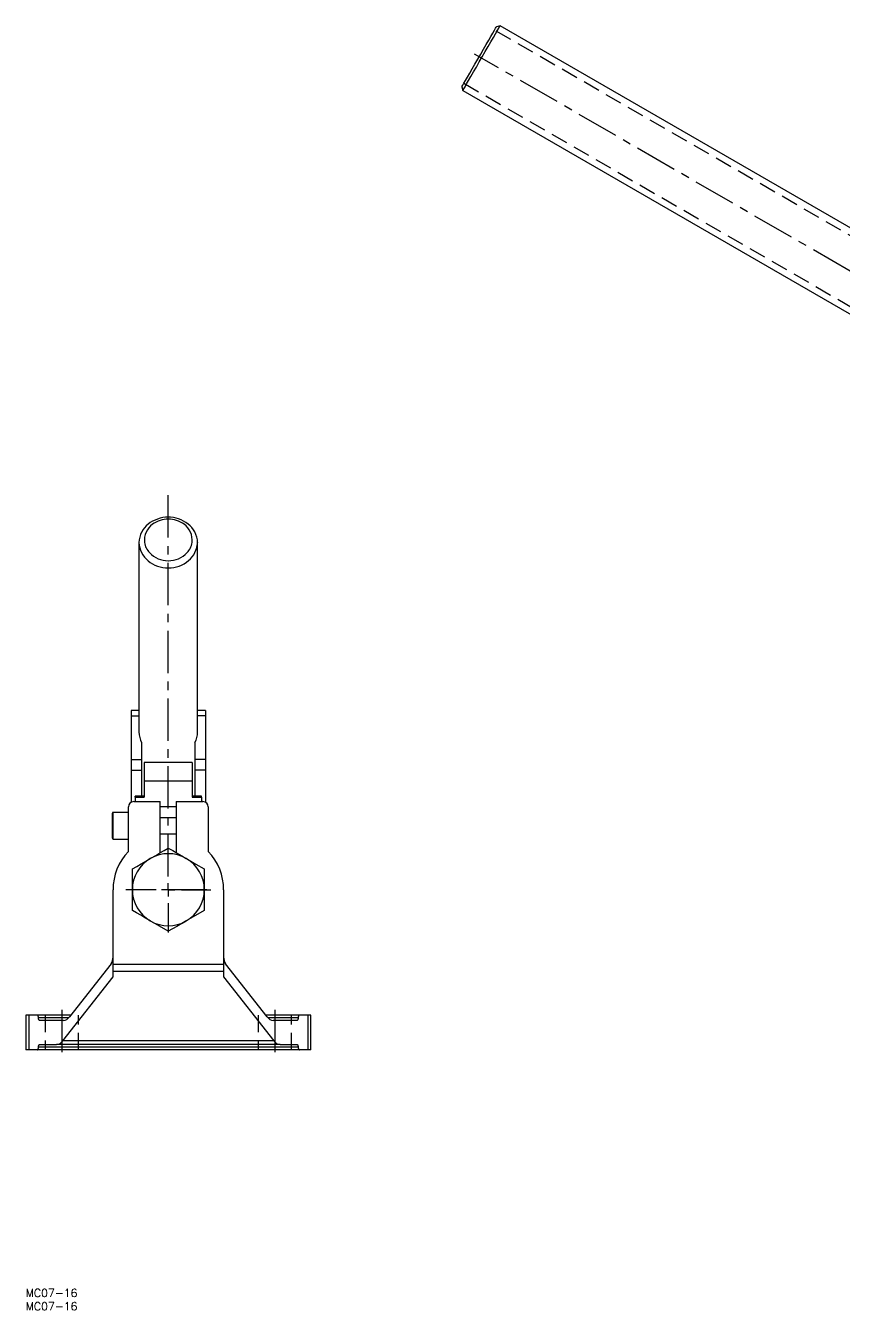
# Model space of a CAD drawing. Extents: x 0 to 824, y -8 to 599.
# Drawn here: x 0 to 307, y -8 to 473.5 of the extents above; entities that cross this region are included whole.
import ezdxf

# ---------------------------------------------------------------- set-up
doc = ezdxf.new("R2010")
doc.units = 0
doc.header["$LTSCALE"] = 0.5
doc.linetypes.add('CENTER', pattern=[50.8, 31.75, -6.35, 6.35, -6.35])
doc.linetypes.add('DASHED', pattern=[19.05, 12.7, -6.35])
for name, color, linetype in [('MSM_CENTER', 1, 'CENTER'), ('MSM_CONTINUOUS', 7, 'CONTINUOUS'), ('MSM_DASHED', 4, 'DASHED'), ('MSM_PART_NUMBER', 7, 'CONTINUOUS')]:
    doc.layers.add(name, color=color, linetype=linetype)
doc.styles.get("Standard").update_dxf_attribs({"font": 'txt.shx', "height": 3, "bigfont": 'bigfont.shx'})

msp = doc.modelspace()

# ---------------------------------------------------------------- linework, layer by layer
at = {"layer": 'MSM_CENTER'}
for p, q in [((661.21, 178.33), (168.37, 462.87)), ((53.5, 154.65), (53.5, 297.73)), ((48.5, 149.65), (37.5, 149.65)), ((68, 149.65), (41.5, 149.65)), ((53.5, 149.65), (51, 149.65)), ((53.5, 149.65), (53.5, 152.15)), ((53.5, 149.65), (53.5, 147.15)), ((53.5, 149.65), (56, 149.65)), ((58.5, 149.65), (69.5, 149.65)), ((53.5, 144.65), (53.5, 133.65)), ((13.5, 104.65), (13.5, 87.65)), ((93.5, 104.65), (93.5, 87.65))]:
    msp.add_line(p, q, dxfattribs=at)
at = {"layer": 'MSM_CONTINUOUS'}
for p, q in [((175.82, 471.78), (176.25, 472.52)), ((176.25, 472.52), (176.51, 472.98)), ((176.51, 472.98), (176.6, 473.13)), ((177.97, 473.5), (176.6, 473.13)), ((176.6, 473.13), (176.6, 473.13)), ((176.88, 471.62), (177.4, 472.53)), ((177.4, 472.53), (177.76, 473.15)), ((177.76, 473.15), (177.94, 473.46)), ((177.94, 473.46), (177.97, 473.5)), ((479.34, 299.5), (177.97, 473.5)), ((172.71, 466.4), (173.65, 468.03)), ((173.45, 465.67), (174.47, 467.44)), ((173.65, 468.03), (174.5, 469.5)), ((174.47, 467.44), (175.39, 469.04)), ((174.5, 469.5), (175.23, 470.76)), ((175.23, 470.76), (175.82, 471.78)), ((175.39, 469.04), (176.2, 470.45)), ((176.2, 470.45), (176.88, 471.62)), ((169.56, 460.95), (170.64, 462.8)), ((170.64, 462.8), (171.69, 464.64)), ((171.25, 461.86), (172.37, 463.8)), ((171.69, 464.64), (172.71, 466.4)), ((172.37, 463.8), (173.45, 465.67)), ((167.49, 457.35), (168.5, 459.11)), ((167.96, 456.18), (169.02, 458)), ((168.5, 459.11), (169.56, 460.95)), ((169.02, 458), (170.12, 459.91)), ((170.12, 459.91), (171.25, 461.86)), ((164.38, 451.97), (164.97, 452.99)), ((164.97, 452.99), (165.7, 454.25)), ((165.37, 451.68), (166.12, 452.98)), ((165.7, 454.25), (166.54, 455.72)), ((166.12, 452.98), (166.99, 454.49)), ((166.54, 455.72), (167.49, 457.35)), ((166.99, 454.49), (167.96, 456.18)), ((163.6, 450.62), (163.69, 450.77)), ((163.6, 450.62), (163.97, 449.25)), ((163.69, 450.77), (163.95, 451.23)), ((163.95, 451.23), (164.38, 451.97)), ((163.97, 449.25), (164.06, 449.41)), ((163.97, 449.25), (465.34, 275.25)), ((164.06, 449.41), (164.33, 449.87)), ((164.33, 449.87), (164.77, 450.64)), ((164.77, 450.64), (165.37, 451.68)), ((42.5, 279.77), (42.5, 208.77)), ((64.5, 208.77), (64.5, 279.77)), ((42.5, 216.84), (39.5, 216.84)), ((39.5, 216.84), (39.5, 214.84)), ((67.5, 216.84), (64.5, 216.84)), ((67.5, 216.84), (67.5, 214.84)), ((39.5, 214.84), (39.5, 198.51)), ((39.5, 214.84), (42.5, 214.84)), ((67.5, 214.84), (64.5, 214.84)), ((67.5, 214.84), (67.5, 198.51)), ((43.5, 204.81), (43.5, 198.51)), ((63.5, 204.81), (63.5, 198.51)), ((39.5, 198.51), (43.5, 198.51)), ((39.5, 198.51), (39.5, 194.51)), ((43.5, 198.51), (43.5, 194.51)), ((67.5, 198.51), (63.5, 198.51)), ((63.5, 198.51), (63.5, 194.51)), ((67.5, 198.51), (67.5, 194.51)), ((39.5, 194.51), (43.5, 194.51)), ((39.5, 194.51), (39.5, 182.38)), ((43.5, 194.51), (43.5, 184.74)), ((62.5, 197.33), (44.5, 197.33)), ((44.5, 197.33), (44.5, 190.37)), ((62.5, 197.33), (62.5, 190.37)), ((67.5, 194.51), (63.5, 194.51)), ((63.5, 194.51), (63.5, 184.74)), ((67.5, 194.51), (67.5, 182.38)), ((44.5, 190.37), (44.5, 184.32)), ((62.5, 190.37), (44.5, 190.37)), ((62.5, 190.37), (62.5, 184.32)), ((44.5, 184.74), (41, 184.74)), ((41, 184.32), (41, 184.74)), ((41, 184.32), (44.5, 184.32)), ((41, 184.32), (41, 182.65)), ((66, 184.74), (62.5, 184.74)), ((62.5, 184.32), (66, 184.32)), ((66, 184.32), (66, 184.74)), ((66, 184.32), (66, 182.65)), ((32.5, 173.65), (32.5, 178.35)), ((38.5, 178.65), (32.8, 178.65)), ((32.8, 173.65), (32.8, 178.65)), ((38.5, 163.99), (38.5, 180.65)), ((40.5, 182.65), (50.5, 182.65)), ((50.5, 163.51), (50.5, 182.65)), ((56.5, 180.7), (50.5, 180.7)), ((56.5, 182.65), (66.5, 182.65)), ((56.5, 182.65), (56.5, 163.51)), ((68.5, 180.65), (68.5, 163.99)), ((32.5, 168.95), (32.5, 173.65)), ((32.8, 168.65), (32.8, 173.65)), ((56.5, 176.65), (50.5, 176.65)), ((32.8, 168.65), (38.5, 168.65)), ((50.5, 170.65), (56.5, 170.65)), ((50.37, 163.43), (51.94, 164.34)), ((51.94, 164.34), (53.5, 165.24)), ((53.5, 165.24), (55.14, 164.29)), ((55.14, 164.29), (56.81, 163.33)), ((41.64, 158.39), (43.31, 159.35)), ((43.31, 159.35), (45.02, 160.34)), ((45.02, 160.34), (46.75, 161.34)), ((46.75, 161.34), (47.23, 161.62)), ((47.23, 161.62), (48.8, 162.53)), ((48.8, 162.53), (50.37, 163.43)), ((56.81, 163.33), (58.52, 162.34)), ((58.52, 162.34), (60.25, 161.34)), ((60.25, 161.34), (60.73, 161.06)), ((60.73, 161.06), (63.87, 159.25)), ((63.87, 159.25), (67, 157.44)), ((40, 157.44), (41.64, 158.39)), ((40, 149.65), (40, 157.44)), ((67, 157.44), (67, 149.65)), ((32.75, 121.59), (32.75, 149.65)), ((40, 141.86), (40, 149.65)), ((67, 149.65), (67, 141.86)), ((74.25, 149.65), (74.25, 121.59)), ((41.56, 140.96), (40, 141.86)), ((43.13, 140.05), (41.56, 140.96)), ((44.7, 139.14), (43.13, 140.05)), ((63.69, 139.95), (60.25, 137.96)), ((67, 141.86), (63.69, 139.95)), ((46.27, 138.24), (44.7, 139.14)), ((46.75, 137.96), (46.27, 138.24)), ((50.19, 135.97), (46.75, 137.96)), ((53.5, 134.06), (50.19, 135.97)), ((56.63, 135.87), (53.5, 134.06)), ((59.77, 137.68), (56.63, 135.87)), ((60.25, 137.96), (59.77, 137.68)), ((32.07, 121.88), (16.41, 101.99)), ((32.75, 118.99), (32.75, 121.59)), ((74.25, 121.59), (32.75, 121.59)), ((74.25, 121.59), (74.25, 118.99)), ((90.59, 101.99), (74.93, 121.88)), ((13.88, 92.99), (32.75, 116.97)), ((74.25, 118.99), (32.75, 118.99)), ((32.75, 116.97), (32.75, 118.99)), ((74.25, 118.99), (74.25, 116.97)), ((74.25, 116.97), (93.12, 92.99)), ((0, 102.65), (0, 89.65)), ((1.21, 102.65), (0, 102.65)), ((1.21, 102.65), (1.21, 89.65)), ((4.35, 102.65), (1.21, 102.65)), ((16.93, 102.65), (4.35, 102.65)), ((4.43, 102.64), (4.35, 102.65)), ((4.51, 102.59), (4.43, 102.64)), ((4.58, 102.52), (4.51, 102.59)), ((4.64, 102.42), (4.58, 102.52)), ((4.7, 102.29), (4.64, 102.42)), ((4.74, 102.15), (4.7, 102.29)), ((4.78, 101.99), (4.74, 102.15)), ((4.8, 101.82), (4.78, 101.99)), ((4.81, 101.65), (4.8, 101.82)), ((16.12, 101.65), (4.81, 101.65)), ((4.81, 101.48), (4.81, 101.65)), ((4.83, 101.31), (4.81, 101.48)), ((4.87, 101.15), (4.83, 101.31)), ((4.91, 101.01), (4.87, 101.15)), ((102.65, 102.65), (90.07, 102.65)), ((102.19, 101.65), (90.88, 101.65)), ((102.13, 101.15), (102.09, 101.01)), ((102.17, 101.31), (102.13, 101.15)), ((102.19, 101.48), (102.17, 101.31)), ((102.2, 101.82), (102.19, 101.65)), ((102.19, 101.65), (102.19, 101.48)), ((102.22, 101.99), (102.2, 101.82)), ((102.26, 102.15), (102.22, 101.99)), ((102.3, 102.29), (102.26, 102.15)), ((102.36, 102.42), (102.3, 102.29)), ((102.42, 102.52), (102.36, 102.42)), ((102.49, 102.59), (102.42, 102.52)), ((102.57, 102.64), (102.49, 102.59)), ((102.65, 102.65), (102.57, 102.64)), ((105.79, 102.65), (102.65, 102.65)), ((105.79, 102.65), (105.79, 89.65)), ((107, 102.65), (105.79, 102.65)), ((107, 89.65), (107, 102.65)), ((4.97, 100.88), (4.91, 101.01)), ((5.03, 100.78), (4.97, 100.88)), ((5.1, 100.71), (5.03, 100.78)), ((5.18, 100.67), (5.1, 100.71)), ((5.26, 100.65), (5.18, 100.67)), ((14.14, 100.65), (5.26, 100.65)), ((101.74, 100.65), (92.86, 100.65)), ((101.82, 100.67), (101.74, 100.65)), ((101.9, 100.71), (101.82, 100.67)), ((101.97, 100.78), (101.9, 100.71)), ((102.03, 100.88), (101.97, 100.78)), ((102.09, 101.01), (102.03, 100.88)), ((4.97, 91.42), (5.03, 91.52)), ((5.03, 91.52), (5.1, 91.59)), ((5.1, 91.59), (5.18, 91.64)), ((5.18, 91.64), (5.26, 91.65)), ((5.26, 91.65), (11.6, 91.65)), ((95.4, 91.65), (11.6, 91.65)), ((93.12, 92.99), (13.88, 92.99)), ((95.4, 91.65), (101.74, 91.65)), ((101.74, 91.65), (101.82, 91.64)), ((101.82, 91.64), (101.9, 91.59)), ((101.9, 91.59), (101.97, 91.52)), ((101.97, 91.52), (102.03, 91.42)), ((1.21, 89.65), (0, 89.65)), ((4.35, 89.65), (1.21, 89.65)), ((4.35, 89.65), (4.43, 89.67)), ((102.65, 89.65), (4.35, 89.65)), ((4.43, 89.67), (4.51, 89.71)), ((4.51, 89.71), (4.58, 89.78)), ((4.58, 89.78), (4.64, 89.88)), ((4.64, 89.88), (4.7, 90.01)), ((4.7, 90.01), (4.74, 90.15)), ((4.74, 90.15), (4.78, 90.31)), ((4.78, 90.31), (4.8, 90.48)), ((4.8, 90.48), (4.81, 90.65)), ((4.81, 90.82), (4.83, 90.99)), ((4.81, 90.65), (4.81, 90.82)), ((102.19, 90.65), (4.81, 90.65)), ((4.83, 90.99), (4.87, 91.15)), ((4.87, 91.15), (4.91, 91.29)), ((4.91, 91.29), (4.97, 91.42)), ((102.03, 91.42), (102.09, 91.29)), ((102.09, 91.29), (102.13, 91.15)), ((102.13, 91.15), (102.17, 90.99)), ((102.17, 90.99), (102.19, 90.82)), ((102.19, 90.82), (102.19, 90.65)), ((102.19, 90.65), (102.2, 90.48)), ((102.2, 90.48), (102.22, 90.31)), ((102.22, 90.31), (102.26, 90.15)), ((102.26, 90.15), (102.3, 90.01)), ((102.3, 90.01), (102.36, 89.88)), ((102.36, 89.88), (102.42, 89.78)), ((102.42, 89.78), (102.49, 89.71)), ((102.49, 89.71), (102.57, 89.67)), ((102.57, 89.67), (102.65, 89.65)), ((105.79, 89.65), (102.65, 89.65)), ((107, 89.65), (105.79, 89.65))]:
    msp.add_line(p, q, dxfattribs=at)
for centre, radius, start, end in [((53.42, 277.24), 12.02, 89.6053, 128.6674), ((53.52, 277.24), 12.02, 51.8317, 90.8939), ((52.57, 278.69), 10.36, 130.0292, 151.0927), ((52.34, 280.35), 7.89, 127.2282, 154.8238), ((53.41, 278.61), 9.92, 89.4915, 126.0703), ((53.59, 278.61), 9.92, 53.9297, 90.5085), ((54.66, 280.35), 7.89, 25.1762, 52.7718), ((54.36, 278.7), 10.36, 29.4065, 50.4699), ((50.65, 279.79), 8.15, 151.331, 180.1232), ((51.75, 280.09), 9.26, 181.9675, 206.3251), ((51.72, 280.68), 7.18, 155.0996, 187.2289), ((51.39, 280.74), 6.87, 188.1198, 223.8419), ((55.61, 280.74), 6.87, 316.1581, 351.8802), ((55.28, 280.68), 7.18, 352.7711, 24.9004), ((54.91, 279.27), 9.6, 3.0191, 28.0738), ((52.68, 281), 11.89, 335.526, 354.0831), ((51.89, 280.23), 9.44, 206.6957, 230.4649), ((53.32, 282.35), 9.38, 222.7624, 271.0857), ((53.68, 282.35), 9.38, 268.9143, 317.2376), ((55.02, 280.24), 9.44, 310.0343, 333.8034), ((53.36, 281.96), 11.71, 230.3092, 270.6828), ((53.54, 281.96), 11.71, 269.8164, 310.19), ((50.97, 208.8), 8.47, 180.1635, 208.1221), ((56.03, 208.8), 8.47, 331.8779, 359.8365), ((32.8, 178.35), 0.3, 90, 180), ((40.5, 180.65), 2, 90, 180), ((66.5, 180.65), 2, 0, 90), ((32.8, 168.95), 0.3, 180, 270), ((53.5, 149.65), 20.75, 136.2937, 180), ((53.5, 149.65), 20.75, 0, 43.7063), ((53.5, 149.65), 13.5, 120, 180), ((53.5, 149.65), 13.5, 60, 120), ((53.5, 149.65), 13.5, 0, 60), ((53.5, 149.65), 13.5, 180, 240), ((53.5, 149.65), 13.5, 300, 0), ((53.5, 149.65), 13.5, 240, 300), ((28.4, 124.23), 4.36, 327.3672, 3.2339), ((78.74, 124.27), 4.5, 177.3215, 212.0774), ((13.91, 103.64), 3, 274.4577, 326.5985), ((93.09, 103.64), 3, 213.4015, 265.5423), ((11.37, 94.64), 3, 274.4576, 326.5986), ((95.63, 94.64), 3, 213.4014, 265.5424)]:
    msp.add_arc(centre, radius, start, end, dxfattribs=at)
at = {"layer": 'MSM_DASHED'}
for p, q in [((478.96, 296.83), (175.85, 471.83)), ((164.35, 451.92), (467.46, 276.92)), ((7.25, 102.65), (7.25, 89.65)), ((19.75, 89.65), (19.75, 102.65)), ((87.25, 102.65), (87.25, 89.65)), ((99.75, 89.65), (99.75, 102.65)), ((92.31, 91.65), (92.26, 91.65))]:
    msp.add_line(p, q, dxfattribs=at)

# ---------------------------------------------------------------- texts
at = {"layer": 'MSM_PART_NUMBER'}
for p in [(0, -3), (0, -8)]:
    msp.add_text('MC07-16', height=3, dxfattribs=at).set_placement(p)

doc.saveas('drawing.dxf')
